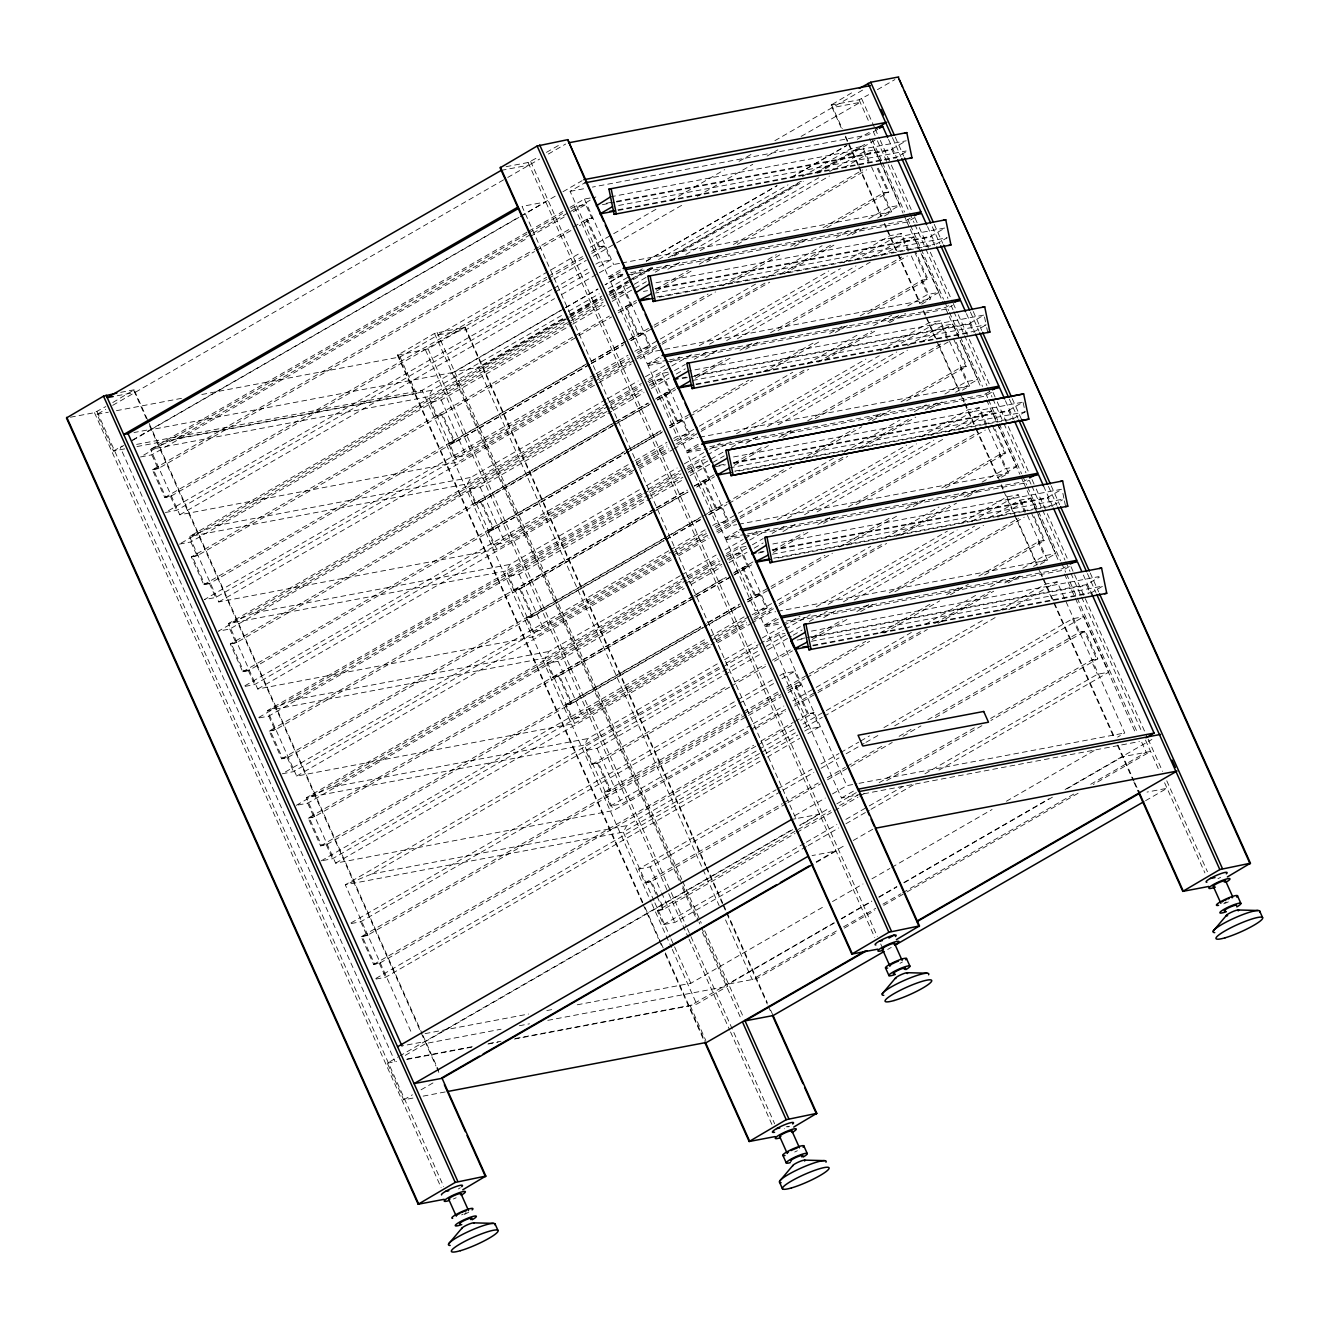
<?xml version="1.0" encoding="UTF-8"?>
<svg xmlns="http://www.w3.org/2000/svg" width="1329" height="1329" viewBox="0 0 1329 1329"><rect width="100%" height="100%" fill="white"/><g stroke="black" fill="none" stroke-linecap="round" stroke-linejoin="round"><path stroke-width="0.75" stroke-dasharray="5 3.75" d="M112.782 402.537L134.113 389.796L148.366 421.658M642.356 902.79L397.437 355.258L434.483 333.446L465.1 327.084L705.716 864.98M397.437 355.258L428.038 348.896L465.1 327.084M561.469 315.538L432.025 390.211L428.486 396.69L150.526 449.368L179.797 514.805L457.757 462.127L592.219 384.563M605.841 399.564L470.998 477.36L467.459 483.822L189.499 536.501L218.77 601.954L496.73 549.276L636.574 468.605M639.399 489.753L509.954 564.426L506.399 570.905L228.455 623.583L257.726 689.02L535.687 636.342L675.531 555.672M841.207 127.8L831.057 105.107L854.132 91.369M680.149 575.789L548.91 651.492L545.355 657.971L267.395 710.65L296.666 776.086L574.626 723.425L714.487 642.738M717.295 663.902L587.85 738.575L584.311 745.054L306.351 797.716L335.622 863.169L613.583 810.491L753.427 729.82M794.011 729.189L626.806 825.641L623.251 832.12L345.291 884.798L412.073 1034.095M70.454 417.223L94.475 412.671L105.805 406.574M506.083 166.69L528.111 162.52L537.68 157.437M546.418 152.386L560.406 144.329M124.743 448.87L113.463 451.013L97.067 414.349L105.755 409.349M112.683 405.345L505.95 178.485M507.744 177.455L539.657 159.048M548.329 154.048L565.672 144.03M113.463 451.013L122.152 446.012M132.551 439.999L518.775 217.208M520.569 216.178L556.054 195.712M562.998 191.708L582.085 180.694M123.747 445.514L120.308 447.491L394.896 1061.339M132.368 440.547L151.307 429.616L453.139 372.419L682.026 884.117M518.858 217.408L151.739 429.184L133.98 432.54M520.652 216.361L545.721 201.908L522.064 206.394L795.938 818.647L819.594 814.162L799.908 825.525M622.57 274.189L608.383 276.881L570.108 191.343L584.777 182.87M527.032 232.176L150.526 449.368L176.94 438.553L531.118 234.236M528.826 231.13L562.898 211.477M570.058 207.341L584.411 199.068L593.947 197.273M526.982 234.02L140.475 456.977L151.855 454.834L528.261 237.708M528.792 232.99L562.499 213.537M570.988 208.653L574.377 206.693L585.757 204.533L591.953 218.421L586.272 219.501L598.698 247.26L604.379 246.181L610.592 260.069L598.017 267.312M532.929 233.206L568.878 212.457M570.673 211.427L595.841 196.908M530.055 236.662L564.194 216.976M573.181 211.793L585.757 204.533M546.883 279.339L170.494 496.465L164.796 497.544L152.386 469.785L532.364 250.583M534.158 249.553L571.902 227.791M573.696 226.744L587.152 218.986L592.834 217.906L579.378 225.664M152.386 469.785L158.068 468.705L534.457 251.58M536.268 250.55L572.201 229.817M201.809 394.497L400.029 356.936L581.471 252.277M590.425 247.111L611.905 234.701M613.699 233.671L656.676 208.886M671.012 200.613L724.737 169.63M739.057 161.357L751.599 154.131M774.873 140.691L863.418 89.624M164.796 497.544L546.584 277.312M548.379 276.282L582.517 256.58M591.505 251.397L599.562 246.762L605.26 245.682L591.804 253.44M548.678 278.309L584.61 257.577M831.057 105.107L859.082 99.808L868.651 94.708M877.406 89.674L894.882 79.59M552.183 280.02L466.23 329.609L438.205 334.925M553.977 278.99L586.222 260.384M593.382 256.264L614.862 243.855M616.656 242.825L682.923 204.6M697.243 196.343L752.762 164.314M767.099 156.041L777.83 149.845M801.121 136.422L860.212 102.333L832.187 107.649M551.834 289.556L165.328 512.512L176.707 510.353L553.097 293.227M553.628 288.509L587.352 269.056M595.824 264.172L599.213 262.212L610.592 260.069M554.891 292.197L589.029 272.495M179.797 514.805L554.509 298.643M561.685 294.506L597.552 273.824M599.346 272.794L613.682 264.521L619.763 263.358M608.383 276.881L621.424 269.355M667.623 360.176L647.356 364.03L609.097 278.475L623.766 270.02M136.937 446.561L416.426 393.6L563.845 308.561M565.639 307.531L597.867 288.941M622.936 274.472L605.027 284.805L624.813 273.624M646.226 261.049L776.95 185.628M791.287 177.355L846.806 145.343M857.271 139.296L871.143 131.289M563.928 308.76L454.684 371.771L482.709 366.455L568.679 316.867M565.722 307.713L597.95 289.124M646.309 261.232L777.033 185.811M791.37 177.554L846.889 145.525M877.804 129.245L868.036 134.877L592.402 187.107M568.662 311.385L599.229 293.759M608.217 288.576L629.796 276.133M631.591 275.086L642.372 268.873M658.553 259.537L787.997 184.864M802.384 176.574L850.925 148.566L862.371 146.389L869.947 163.351M562.516 318.727L478.34 367.286L719.155 905.614M569.676 314.608L601.904 296.002M609.081 291.882L652.057 267.079M668.171 257.776L800.706 181.342M815.026 173.069L866.957 143.117M562.948 319.126L428.486 396.69L457.757 462.127M570.124 314.99L600.592 297.397M609.562 292.23L627.487 281.881M629.281 280.851L652.589 267.411M672.324 256.032L801.404 181.558M817.551 172.255L862.371 146.389M570.457 315.837L600.907 298.277M609.861 293.111L631.358 280.718M633.152 279.688L654.632 267.279M674.335 255.916L803.281 181.541M817.601 173.268L876.708 139.18L908.92 211.211M567.799 318.279L189.499 536.501L215.929 525.686L603.183 302.148M569.593 317.232L601.871 298.626M609.047 294.49L623.384 286.217L627.205 285.486M181.126 543.162L564.177 322.199M571.354 318.063L603.183 299.706M609.961 295.786L613.35 293.825L624.73 291.682L630.943 305.554L625.245 306.634L637.671 334.393L643.352 333.313L649.565 347.201L636.99 354.461M611.456 297.53L646.309 277.279M655.297 272.096L669.666 263.79M685.83 254.47L818.797 177.77M829.578 171.557L863.717 151.855L875.097 149.695L881.708 164.514M179.465 544.126L190.844 541.966L604.961 303.078M612.154 298.925L624.73 291.682M589.777 364.478L454.136 442.723L441.726 414.947L436.028 416.027L429.815 402.155L441.195 399.996L570.889 325.19M572.683 324.16L605.011 305.504M612.187 301.367L646.309 281.682M667.872 269.239L680.431 261.996M700.2 250.6L829.512 175.993M843.865 167.72L875.097 149.695M616.39 201.36L891.676 149.197L904.584 141.738M589.461 364.412L209.467 583.614L203.786 584.694L191.359 556.934L609.396 316.036M618.068 310.787L636.342 300.487M656.111 289.074L688.455 270.418M699.237 264.205L713.607 255.916M733.375 244.519L862.737 169.896M191.359 556.934L197.057 555.854L577.351 336.719M578.829 335.606L611.49 317.016M618.367 312.813L636.641 302.514M656.41 291.117L692.343 270.385M706.712 262.095L721.099 253.806M737.263 244.47L866.624 169.846M618.251 210.447L895.563 157.902L906.627 151.506M203.786 584.694L589.162 362.385M590.956 361.355L623.301 342.683M630.478 338.546L638.551 333.895L644.233 332.815L630.777 340.573M629.846 361.039L466.047 455.515L454.668 457.674L448.454 443.803L584.079 365.558M591.272 361.405L627.205 340.689M628.999 339.643L652.356 326.17M654.15 325.14L708.058 294.041M722.428 285.752L776.335 254.653M790.705 246.363L803.281 239.104M823.05 227.708L883.22 193.004L888.902 191.924L878.137 167.869M591.255 363.382L623.6 344.726M591.571 363.448L622.105 345.822M631.092 340.639L652.655 328.197M654.449 327.167L715.55 291.931M729.92 283.642L780.223 254.62M794.592 246.33L808.979 238.024M826.937 227.674L888.902 191.924M594.395 374.612L204.301 599.645L215.68 597.502L595.674 378.3M596.189 373.582L628.019 355.225M634.797 351.321L638.186 349.361L649.565 347.201M454.668 457.674L595.674 376.34M597.485 375.293L628.019 357.667M637.006 352.501L658.569 340.058M660.363 339.011L755.586 284.09M766.368 277.861L822.07 245.732M836.439 237.442L850.826 229.153M868.784 218.787L888.553 207.39L899.932 205.231L882.539 166.358M597.469 377.253L629.813 358.597M637.023 356.886L660.38 343.414M662.174 342.384L766.335 282.296M780.704 274.007L832.785 243.955M847.154 235.665L861.524 227.392M877.688 218.056L899.932 205.231M599.396 380.426L635.245 359.744M637.04 358.714L660.347 345.258M662.141 344.228L769.724 282.18M784.06 273.89L836.057 243.905M852.205 234.602L864.747 227.359M884.466 215.979L891.643 211.843L870.794 165.245M218.77 601.954L597.086 383.716M598.881 382.686L631.142 364.063M640.113 358.896L652.655 351.653L662.806 349.726M647.356 364.03L660.397 356.504M700.499 448.405L686.312 451.096L648.037 365.541L661.078 358.033M630.677 272.661L906.295 220.431L911.196 217.607M627.338 275.02L907.009 222.026L915.166 217.325M607.635 398.534L638.202 380.908M645.396 376.755L668.769 363.266M670.564 362.236L679.551 357.052M699.336 345.64L828.781 270.966M843.167 262.677L889.915 235.698L901.344 233.539L908.936 250.5M607.303 403.152L467.459 483.822L496.73 549.276M609.097 402.122L641.375 383.5M648.535 379.363L670.065 366.954M671.859 365.924L693.373 353.514M709.503 344.211L840.393 268.707M854.73 260.434L901.344 233.539M603.167 407.422L228.455 623.583L254.869 612.769L605.459 410.528M610.343 403.285L640.827 385.692M647.987 381.556L662.34 373.283L668.055 372.203M608.516 406.159L218.405 631.192L229.784 629.032L609.778 409.847M610.31 405.129L640.428 387.752M648.917 382.852L652.306 380.908L663.686 378.748L669.882 392.636L664.201 393.7L676.627 421.476L682.309 420.396L688.522 434.267L675.946 441.527M607.253 409.482L643.219 388.749M649.349 385.144L672.707 371.671M674.501 370.625L685.282 364.412M694.27 359.229L708.639 350.939M726.614 340.573L855.976 265.95M870.345 257.66L902.69 239.004L914.07 236.844L919.037 247.942M611.573 408.8L642.123 391.191M651.11 386.008L663.686 378.748M612.735 425.928L480.699 502.096L475.018 503.176L468.805 489.288L480.184 487.128L611.656 411.292M613.45 410.262L643.984 392.636M651.177 388.5L669.135 378.134M676.311 373.997L685.299 368.814M705.051 357.418L719.421 349.128M737.379 338.762L870.279 262.112M881.061 255.882L914.07 236.844M655.363 288.493L930.649 236.329L945.168 227.94L653.586 283.21M628.401 451.495L248.423 670.68L242.725 671.76L230.316 644L648.037 403.036M657.008 397.853L665.081 393.201L670.763 392.121L657.307 399.879M475.018 503.176L614.231 422.855M616.025 421.825L648.369 403.169M655.562 399.016L675.331 387.619M695.084 376.223L725.634 358.597M740.004 350.308L754.374 342.018M770.554 332.682L901.71 257.029M230.316 644L235.997 642.92L615.991 423.718M617.786 422.688L650.13 404.033M614.53 424.898L648.668 405.195M657.656 400.012L675.63 389.646M695.383 378.25L731.315 357.518M745.702 349.228L758.278 341.968M778.03 330.572L907.408 255.949M936.131 244.121L947.195 237.741L655.596 292.995M242.725 671.76L624.514 451.528M626.308 450.498L660.447 430.795M669.434 425.612L677.491 420.961L683.189 419.881L669.733 427.656M631.109 469.934L505.02 542.664L493.64 544.824L487.427 530.936L628.451 449.584M630.245 448.554L660.795 430.928M669.783 425.745L691.329 413.319M693.14 412.272L748.825 380.144M763.211 371.854L815.308 341.802M829.678 333.513L844.065 325.206M860.228 315.887L922.193 280.137L927.891 279.057L915.465 251.297M630.212 450.448L662.54 431.792M487.427 530.936L493.125 529.856L625.162 453.687M626.956 452.657L662.889 431.925M670.082 427.788L688.04 417.422M689.834 416.376L752.729 380.111M768.893 370.774L821.006 340.722M835.376 332.433L847.952 325.173M867.721 313.777L927.891 279.057M244.918 685.764L633.352 461.695M635.146 460.665L666.975 442.291M673.753 438.387L677.142 436.427L688.522 434.267M493.64 544.824L629.265 466.579M636.458 462.442L667.008 444.816M674.185 440.663L697.542 427.19M699.336 426.16L792.782 372.27M807.152 363.963L859.248 333.911M873.635 325.622L891.593 315.255M907.757 305.936L927.526 294.523L938.905 292.363L919.867 249.802M245.151 686.362L254.636 684.568L634.614 465.366M636.408 464.336L666.959 446.71M638.285 465.781L668.819 448.172M676.012 444.036L693.971 433.669M701.147 429.516L807.118 368.399M817.9 362.186L871.774 331.104M887.938 321.784L898.72 315.554M938.905 292.363L920.266 303.128L887.107 229.003M638.369 467.559L668.852 449.983M677.823 444.816L699.336 432.407M701.131 431.36L808.697 369.312M824.844 360.009L875.047 331.037M889.383 322.764L905.514 313.461M921.661 304.158L930.616 298.975L909.767 252.377M257.726 689.02L632.438 472.858M639.614 468.722L671.893 450.099M673.687 449.069L691.612 438.736L697.692 437.573M686.312 451.096L700.981 442.623M745.519 534.324L725.252 538.162L686.993 452.624L701.662 444.152M948.541 305.687L945.284 307.564L669.65 359.794M666.278 362.086L945.966 309.092L952.478 305.338M646.592 485.6L677.159 467.974M684.352 463.821L707.726 450.348M709.52 449.302L720.301 443.089M736.482 433.752L865.927 359.079M880.313 350.773L928.855 322.781L940.301 320.605L947.876 337.566M640.877 493.325L506.399 570.905L535.687 636.342M648.054 489.188L680.315 470.582M687.492 466.446L705.417 456.096M707.211 455.066L730.518 441.627M746.665 432.307L879.333 355.773M893.686 347.5L940.301 320.605M642.123 494.488L267.395 710.65L293.825 699.835L681.112 476.363M643.917 493.458L679.767 472.775M686.943 468.639L701.28 460.349L705.101 459.635M642.073 496.348L257.361 718.275L268.74 716.115L648.735 496.913M649.25 492.195L681.079 473.838M687.857 469.934L691.246 467.974L702.626 465.814L708.839 479.703L703.157 480.782L715.567 508.542L721.265 507.462L727.461 521.35L714.886 528.61M688.306 472.21L724.239 451.478M731.415 447.341L745.802 439.052M767.348 426.609L896.726 351.986M907.508 345.773L941.646 326.07L953.026 323.911L959.638 338.729M650.529 495.883L682.873 477.227M690.05 473.074L702.626 465.814M651.692 512.994L519.656 589.162L513.958 590.242L507.744 576.371L519.124 574.211L682.94 479.719M690.116 475.566L724.239 455.88M745.802 443.454L760.155 435.164M778.129 424.815L907.441 350.208M921.794 341.918L953.026 323.911M694.319 375.575L969.605 323.396L984.124 315.023L688.455 371.057M663.769 540.637L287.363 757.763L281.682 758.842L269.255 731.066L654.632 508.758M656.426 507.728L686.977 490.102M694.17 485.965L704.021 480.267L709.719 479.204L696.263 486.962M513.958 590.242L654.981 508.891M656.775 507.861L687.326 490.235M694.502 486.098L714.271 474.702M734.04 463.289L762.78 446.71M778.96 437.374L791.536 430.131M807.7 420.795L940.666 344.095M269.255 731.066L274.953 729.986L654.931 510.801M656.742 509.755L687.276 492.145M653.486 511.964L689.419 491.232M696.612 487.095L714.57 476.729M734.339 465.316L768.478 445.63M782.847 437.341L797.217 429.051M815.192 418.685L948.142 341.985M987.729 332.532L986.135 324.808L973.492 332.117L969.605 323.396M281.682 758.842L701.197 516.831M708.374 512.695L716.447 508.043L722.129 506.964L708.689 514.722M707.776 535.238L543.976 629.73L532.597 631.89L526.384 618.018L662.008 539.773M663.802 538.727L701.546 516.964M703.34 515.934L785.987 468.257M800.357 459.967L854.265 428.868M868.634 420.579L881.21 413.319M900.979 401.923L961.149 367.219L966.831 366.139L956.066 342.068M665.563 539.591L701.496 518.858M526.384 618.018L532.065 616.938L664.101 540.77M665.895 539.724L701.845 519.008M709.021 514.855L726.996 504.488M728.79 503.458L791.669 467.177M806.055 458.887L861.74 426.759M872.522 420.529L890.496 410.179M906.66 400.843L966.831 366.139M668.703 550.837L282.197 773.794L293.576 771.634L669.966 554.509M670.497 549.807L705.915 529.374M712.693 525.453L716.082 523.51L727.461 521.35M532.597 631.89L673.604 550.538M675.414 549.508L705.948 531.882M714.936 526.699L736.499 514.273M738.293 513.227L833.516 458.306M844.297 452.076L899.999 419.947M914.369 411.658L928.755 403.368M944.919 394.032L966.482 381.606L977.862 379.446L960.468 340.573M671.776 553.479L707.709 532.746M716.746 530.072L738.309 517.629M740.103 516.599L844.264 456.512M858.634 448.222L910.714 418.17M925.084 409.88L939.453 401.591M955.617 392.271L977.862 379.446M677.325 554.642L707.809 537.049M716.763 531.882L738.276 519.473M740.07 518.443L847.653 456.379M861.989 448.106L915.781 417.09M930.134 408.8L944.47 400.527M962.395 390.194L969.572 386.058L949.554 341.304M296.666 776.086L671.394 559.924M678.571 555.788L709.038 538.212M718.009 533.045L730.568 525.802L736.648 524.656M725.252 538.162L739.921 529.706M778.395 622.553L764.208 625.245L725.933 539.69L738.974 532.165M989.125 391.822L984.224 394.63L708.606 446.876M991.434 392.404L984.905 396.158L709.287 448.405M681.943 574.743L716.098 555.04M725.086 549.857L743.077 539.491M744.871 538.444L759.258 530.155M777.232 519.789L906.677 445.115M921.063 436.809L967.811 409.847L979.24 407.687L986.832 424.632M685.199 577.301L545.355 657.971L574.626 723.425M686.993 576.271L717.477 558.678M726.448 553.512L747.961 541.102M749.755 540.072L769.474 528.693M787.399 518.343L916.495 443.886M930.832 435.613L979.24 407.687M681.063 581.554L306.351 797.716L332.765 786.901L683.355 584.677M688.239 577.417L718.723 559.841M725.9 555.705L740.236 547.432L745.951 546.352M296.317 805.341L686.412 580.308M688.206 579.278L720.036 560.921M726.813 557.001L730.202 555.04L741.582 552.897L747.795 566.769L742.097 567.848L754.523 595.608L760.205 594.545L766.418 608.416L753.842 615.676M685.149 583.63L721.115 562.898M727.245 559.293L750.603 545.804M752.397 544.774L763.178 538.561M772.166 533.378L786.535 525.088M804.51 514.722L933.872 440.098M948.241 431.809L980.586 413.153L991.966 410.993L996.933 422.09M298.211 804.975L307.697 803.181L687.674 583.979M689.469 582.949L721.813 564.293M729.006 560.14L741.582 552.897M694.236 598L558.595 676.245L552.914 677.325L546.701 663.437L558.08 661.277L684.169 588.548M691.346 584.395L721.88 566.785M729.073 562.649L747.031 552.283M754.207 548.146L763.195 542.963M782.947 531.567L797.317 523.277M817.069 511.881L944.587 438.321M958.957 430.031L991.966 410.993M733.276 462.642L1008.545 410.478L1023.081 402.089L1025.091 411.89L1012.449 419.183L735.12 471.729M702.709 627.703L326.319 844.829L320.621 845.908L308.212 818.149L725.933 577.185M734.904 572.002L742.977 567.35L748.659 566.27L733.409 575.058M552.914 677.325L692.127 597.003M693.937 595.973L726.265 577.318M733.458 573.164L753.227 561.768M772.98 550.372L803.53 532.746M817.9 524.457L832.286 516.167M848.45 506.831L977.812 432.207M308.212 818.149L313.893 817.069L693.888 597.867M695.682 596.837L731.614 576.105M696.031 596.97L731.963 576.238M733.758 575.191L751.732 564.842M773.279 552.399L809.228 531.666M823.598 523.377L834.379 517.164M855.942 504.721L985.304 430.098M320.621 845.908L700.616 626.707M707.809 622.57L740.137 603.914M747.33 599.761L755.387 595.11L761.085 594.03L747.629 601.788M709.005 644.067L582.916 716.813L571.536 718.972L565.323 705.084L706.347 623.733M708.141 622.703L738.691 605.077M747.679 599.894L769.242 587.451M771.036 586.421L824.927 555.323M839.313 547.033L891.41 516.981M905.78 508.691L920.166 500.402M941.729 487.959L1000.089 454.285L1005.787 453.206L995.022 429.151M704.503 626.673L740.452 605.941M565.323 705.084L571.021 704.005L706.646 625.76M708.44 624.73L740.785 606.074M747.978 601.921L769.541 589.495M771.335 588.448L832.419 553.213M846.789 544.923L898.902 514.871M913.272 506.565L927.642 498.275M945.617 487.909L1005.787 453.206M321.153 860.86L707.659 637.903M709.453 636.873L744.871 616.44M571.536 718.972L707.161 640.728M714.354 636.574L750.287 615.859M752.081 614.812L775.438 601.339M777.249 600.309L870.678 546.402M885.048 538.112L938.955 507.03M953.325 498.724L965.901 491.481M982.065 482.145L1005.422 468.672L1016.801 466.512L997.763 423.951M323.047 860.511L332.532 858.717L708.922 641.591M710.716 640.545L746.649 619.829M716.198 639.93L746.715 622.321M753.908 618.168L771.867 607.818M779.043 603.665L881.426 544.608M895.796 536.318L949.67 505.253M964.04 496.963L978.41 488.673M998.162 477.277L1016.801 466.512M716.265 641.708L746.748 624.132M753.925 619.995L777.232 606.539M779.027 605.509L886.593 543.461M900.946 535.188L956.531 503.126M967.279 496.913L981.633 488.64M1001.352 477.261L1008.512 473.124L987.68 426.526M335.622 863.169L710.351 647.007M717.51 642.871L749.789 624.248M751.583 623.218L769.508 612.868L775.604 611.722M764.208 625.245L777.249 617.719M861.757 794.177L841.49 798.015L764.889 626.773L779.558 618.301M747.546 533.942L1023.18 481.713L1026.437 479.835M744.174 536.235L1023.862 483.241L1028.746 480.417M724.488 659.749L755.055 642.123M762.248 637.97L782.017 626.557M783.828 625.527L800.008 616.191M816.189 606.855L947.427 531.151M961.814 522.845L1006.751 496.93L1018.197 494.753L1025.772 511.715M718.773 667.474L584.311 745.054L613.583 810.491M725.95 663.337L758.228 644.715M760.005 643.685L783.313 630.245M785.107 629.215L810.208 614.729M828.15 604.379L957.229 529.922M971.582 521.649L1018.197 494.753M757.663 646.907L345.291 884.798L371.721 873.984L760.055 649.964M766.634 641.741L779.193 634.498L784.907 633.418M766.202 646.359L800.34 626.673M809.311 621.49L827.286 611.124M843.45 601.788L974.622 526.134M988.992 517.845L1019.542 500.219L1030.922 498.059L1035.889 509.173M729.588 687.143L597.552 763.311L591.854 764.391L585.657 750.503L597.037 748.36L760.836 653.868M768.012 649.715L791.37 636.242M793.164 635.212L802.135 630.029M823.698 617.603L838.067 609.313M854.231 599.994L983.543 525.387M997.896 517.097L1030.922 498.059M772.215 549.708L1047.501 497.544L1062.021 489.172L770.438 544.425M591.854 764.391L727.495 686.146M734.671 682.01L765.222 664.384M772.415 660.247L790.373 649.881M811.936 637.438L842.486 619.812M856.856 611.523L869.432 604.263M889.201 592.867L1018.562 518.244M731.382 686.113L765.521 666.41M774.508 661.227L792.466 650.878M812.235 639.465L849.962 617.703M860.743 611.49L875.13 603.2M894.882 591.787L1024.244 517.164M778.146 558.03L1051.389 506.249L1062.452 499.87M351.006 922.941L735.851 700.931M737.645 699.901L773.063 679.468M779.841 675.564L783.23 673.604L794.609 671.444L800.822 685.332L795.124 686.412L807.55 714.171L813.248 713.092L819.445 726.98L806.869 734.223M351.238 923.539L360.724 921.745L737.113 704.619M738.907 703.573L774.84 682.84M782.033 678.704L794.609 671.444M785.672 709.387L621.872 803.879L610.493 806.038L604.28 792.15L779.442 691.113M786.618 686.96L865.677 641.359M880.047 633.069L932.161 603.017M946.53 594.727L960.9 586.438M978.875 576.072L1039.045 541.352L1044.727 540.288L1033.148 514.373M604.28 792.15L609.961 791.071L741.997 714.902M743.808 713.872L779.741 693.14M786.918 689.003L804.892 678.637M806.686 677.591L869.581 641.326M883.951 633.036L939.653 600.907M950.434 594.678L968.392 584.311M984.573 574.992L1044.727 540.288M755.752 746.25L379.346 963.375L373.665 964.455L361.239 936.696L746.616 714.387M748.41 713.357L780.754 694.702M787.947 690.548L796.005 685.897L801.703 684.817L788.247 692.575M361.239 936.696L366.937 935.616L746.915 716.414M748.709 715.384L781.053 696.728M610.493 806.038L751.516 724.687M753.31 723.657L783.844 706.031M792.832 700.848L814.395 688.405M816.189 687.375L911.412 632.438M925.798 624.148L976.101 595.126M990.47 586.837L1004.857 578.547M1022.815 568.181L1044.378 555.738L1055.758 553.595L1036.72 511.017M794.659 704.204L816.205 691.778M817.999 690.748L920.366 631.69M934.736 623.401L990.421 591.289M1004.79 582.999L1015.555 576.769M1033.513 566.42L1055.758 553.595M755.221 728.79L785.705 711.198M794.659 706.031L816.189 693.622M817.966 692.592L927.343 629.497M938.108 623.284L993.677 591.222M1008.03 582.949L1022.366 574.676M1040.291 564.343L1047.468 560.207L1026.619 513.592M373.665 964.455L753.643 745.27M760.836 741.117L793.18 722.461M794.975 721.431L808.431 713.673L814.112 712.593L800.656 720.351M1065.393 566.902L1062.12 568.779L786.502 621.008M757.547 745.22L791.685 725.534M1069.33 566.553L1062.801 570.307L783.13 623.318M802.998 724.006L824.561 711.563M826.372 710.517L984.573 619.264M998.959 610.958L1045.707 583.996L1057.136 581.82L1124.749 732.977L1117.589 737.113M759.523 753.51L623.251 832.12L654.051 900.946M761.318 752.48L795.373 732.827M804.344 727.661L822.269 717.311M824.063 716.281L997.979 615.958M1008.728 609.745L1057.136 581.82M375.841 978.46L764.275 754.39M766.069 753.36L797.898 735.003M804.676 731.083L808.065 729.123L819.445 726.98M376.074 979.058L385.56 977.264L760.155 761.185M767.348 757.032L799.693 738.376M807.085 637.555L1086.441 584.627L1099.365 577.168M786.203 803.63L650.579 881.858L644.897 882.938L638.684 869.066L776.103 789.791M777.897 788.745L812.036 769.059M821.023 763.876L838.998 753.51M840.792 752.48L858.75 742.114M860.561 741.067L869.531 735.884M883.918 727.594L1072.569 618.766L1083.949 616.606L1108.785 672.142L937.477 770.97M638.684 869.066L650.064 866.907L781.535 791.071M783.329 790.024L813.863 772.415M821.056 768.278L839.014 757.912M846.191 753.759L864.149 743.409M865.943 742.363L880.313 734.09M894.683 725.8L1083.949 616.606M644.897 882.938L782.316 803.663M784.11 802.633L818.249 782.947M827.236 777.764L845.211 767.398M847.005 766.351L884.732 744.589M899.102 736.299L913.472 728.01M927.858 719.72L1079.646 632.155L1085.344 631.076L1097.771 658.835L990.886 720.484M788.014 802.583L820.342 783.927M827.535 779.791L849.098 767.348M850.892 766.318L892.224 742.479M903.006 736.249L920.964 725.9M935.334 717.594L1085.344 631.076M794.808 815.641L825.276 798.064M832.452 793.928L846.789 785.655L856.939 783.728M841.49 798.015L856.158 789.542M412.937 1098.07L403.7 1099.814L387.304 1063.15L397.703 1057.153M399.448 1056.156L792.599 829.346M799.759 825.226L829.877 807.849M836.821 803.846L857.637 791.835M792.732 829.661L425.612 1041.438L401.956 1045.923M405.229 1055.376L425.878 1043.464L501.066 1029.211M806.371 846.59L674.899 922.426L663.52 924.585L657.307 910.714L830.675 810.707M839.662 805.524L857.62 795.157M879.183 782.715L974.406 727.794M990.587 718.457L1092.073 659.915L1097.771 658.835M657.307 910.714L663.005 909.634L795.041 833.466M796.835 832.436L832.768 811.703M834.562 810.657L857.919 797.184M859.713 796.154L866.907 792.001M886.676 780.605L981.898 725.667M663.52 924.585L804.543 843.25M806.338 842.204L836.888 824.578M845.859 819.412L867.422 806.969M869.216 805.922L903.355 786.236M924.918 773.794L1097.405 674.301L1108.785 672.142M808.165 845.56L838.699 827.95M845.892 823.797L869.232 810.325M871.027 809.295L914.136 784.426M403.7 1099.814L412.372 1094.814M421.044 1089.813L433.188 1082.803M816.156 861.89L846.274 844.513M853.218 840.509L874.033 828.499M816.388 862.388L836.091 851.025L812.069 855.577M577.251 1004.79L690.864 983.261L825.342 905.697M832.502 901.56L862.986 883.968M871.957 878.801L889.882 868.468M891.676 867.422L992.082 809.511M1006.418 801.237L1096.06 749.523M514.389 1039.079L690.249 1005.737L834.08 922.775M841.24 918.638L871.691 901.079M878.851 896.942L896.759 886.609M903.919 882.489L1048.996 798.795M1065.11 789.509L1151.911 739.422M834.213 923.074L728.558 984.025L756.583 978.725L837.17 932.227M841.39 918.954L871.824 901.378M878.984 897.258L896.909 886.925M904.069 882.788L1052.701 797.035M1067.037 788.778L1122.556 756.749L1150.582 751.433L1093.269 784.492M515.22 1038.53L696.728 1004.126L727.711 986.251L698.988 922.027M836.39 930.998L752.214 979.539L725.086 918.887M843.55 926.861L875.794 908.272M882.954 904.135L900.863 893.802M902.657 892.772L1076.374 792.566M1090.694 784.293L1146.213 752.264L1141.129 740.901M844.347 928.091L874.781 910.531M883.735 905.365L905.232 892.972M907.026 891.942L1078.949 792.765M887.689 949.454L891.277 947.394M1145.581 800.689L1167.061 788.296L1147.043 792.084M501.216 170.361L529.241 165.045M570.108 191.343L584.295 188.652M610.526 196.842L906.195 140.808M606.19 203.287L614.347 201.742M602.402 204.683L614.629 202.373M616.673 201.991L891.942 149.812M618.666 205.463L906.162 150.991M617.968 209.816L895.281 157.271M621.806 262.976L891.643 211.843M609.097 278.475L625.311 275.402M643.419 291.45L647.489 290.669M655.646 289.124L930.931 236.961M120.673 392.354L134.113 389.796M117.234 395.743L135.242 392.321M656.941 296.965L934.254 244.403M659.267 297.198L934.536 245.034L930.649 236.329M631.823 305.055L626.125 306.135L638.551 333.895M97.067 414.349L108.347 412.206M116.47 410.678L181.492 398.351M136.621 444.401L422.14 390.294L651.044 901.992M176.94 438.553L432.025 390.211M664.832 349.344L930.616 298.975M648.037 365.541L664.251 362.485M158.948 468.207L153.25 469.287L165.676 497.046L171.358 495.966M436.909 415.528L442.59 414.449L455.016 442.208L449.318 443.288M682.093 377.885L686.163 377.12M682.375 378.516L688.488 377.353M690.515 376.971L969.871 324.027M692.509 380.459L986.135 324.808M695.898 384.031L973.21 331.486M696.18 384.662L969.406 332.881M448.454 443.803L454.136 442.723M215.929 525.686L470.998 477.36M699.735 437.191L969.572 386.058M686.993 452.624L707.261 448.787M197.921 555.339L192.24 556.419L204.649 584.179L210.347 583.115M475.882 502.661L481.58 501.598L493.989 529.357L488.308 530.437M733.525 456.96L1023.081 402.089M718.989 465.349L725.119 464.186M715.201 466.745L725.401 464.818M733.558 463.273L1008.827 411.11M729.422 467.908L1025.091 411.89M734.837 471.097L1012.166 418.552M254.869 612.769L509.954 564.426M738.675 524.257L1008.512 473.124M725.933 539.69L742.147 536.617M236.878 642.422L231.18 643.502L243.606 671.261L249.287 670.181M514.838 589.744L520.519 588.664L532.946 616.423L527.248 617.503M759.989 552.033L764.059 551.253M758.228 553.047L764.341 551.884M772.498 550.339L1047.784 498.176M772.448 554.21L1064.031 498.956L1062.835 493.076M773.794 558.18L1051.106 505.618M766.418 608.416L755.038 610.576L730.202 555.04M293.825 699.835L548.91 651.492M777.631 611.34L1047.468 560.207M764.889 626.773L781.103 623.7M275.817 729.488L270.136 730.568L282.562 758.327L288.243 757.248M553.778 676.81L559.476 675.73L571.902 703.506L566.204 704.586M811.421 631.109L1098.933 576.62M800.972 638.717L805.058 637.953M797.184 640.113L803.297 638.967M811.454 637.422L1086.723 585.242M811.404 641.292L1102.987 586.023L1090.345 593.332L1086.441 584.627M812.75 645.246L1090.062 592.701M813.032 645.877L1088.301 593.714M332.765 786.901L587.85 738.575M314.774 816.554L309.076 817.634L321.502 845.41L327.2 844.33M592.734 763.893L598.415 762.813L610.842 790.572L605.16 791.652M371.721 873.984L626.806 825.641M858.966 783.346L1124.749 732.977M863.784 793.795L1139.418 741.549M791.569 819.478L795.938 818.647M367.801 935.118L362.119 936.197L374.529 963.957L380.227 962.877M645.761 882.439L651.459 881.36L658.902 898.022M658.187 910.199L663.869 909.119L659.732 899.866M425.081 1033.63L528.56 1014.027M546.817 1010.555L554.924 1009.027M519.357 1025.739L529.507 1023.812M547.797 1020.356L727.711 986.251M407.123 1059.014L474.436 1046.255M488.707 1043.547L500.95 1041.238M387.304 1063.15L396.54 1061.406M406.691 1059.479L471.712 1047.152M487.976 1044.079L498.126 1042.152M423.104 1096.143L445.448 1091.906M786.17 1126.826L789.36 1126.211A11.512 1.794 -24.1 0 1 784.326 1128.786M895.264 137.186L903.753 156.141M934.254 224.352L942.726 243.29M973.243 311.501L981.716 330.439M1012.233 398.65L1021.552 419.482M1051.206 485.799L1059.678 504.738M1090.195 572.949L1098.668 591.903M892.423 137.651L900.912 156.606M932.277 226.727L939.902 243.788M970.419 312.016L978.908 330.971M1009.425 399.182L1017.898 418.137M1048.415 486.364L1056.887 505.319M1087.421 573.547L1095.893 592.501M888.52 139.429L896.842 158.035M927.509 226.578L934.985 243.307M966.449 313.644L974.772 332.25M1005.405 400.727L1013.728 419.316M1043.514 485.932L1052.668 506.382M1083.368 575.025L1091.79 593.83M891.676 149.197L895.563 157.902M1008.545 410.478L1012.449 419.183M1047.501 497.544L1051.389 506.249M861.657 98.745L874.382 127.169M875.23 129.063L879.466 138.532M880.313 140.425L890.48 163.168M891.327 165.062L911.661 210.53M915.05 218.106L918.439 225.681M919.303 227.575L929.469 250.317M930.317 252.211L952.345 301.467M953.192 303.361L957.428 312.83M958.275 314.724L968.442 337.466M969.29 339.36L989.64 384.829M993.029 392.404L996.418 399.996M997.265 401.89L1007.432 424.615M1008.279 426.509L1028.629 471.978M1032.018 479.57L1035.407 487.145M1036.255 489.039L1046.421 511.765M1047.269 513.659L1067.602 559.144M1070.991 566.719L1147.276 737.23M1148.123 739.123L1162.526 771.335M1166.762 780.804L1207.446 871.741M859.082 99.808L869.282 122.6M873.402 131.82L875.063 135.492M909.767 213.105L914.02 222.591M914.867 224.485L925.034 247.227M925.881 249.121L947.926 298.41M951.315 305.986L953.009 309.773M953.857 311.684L986.932 385.609M987.779 387.503L992.015 396.972M992.863 398.866L1003.046 421.625M1003.893 423.519L1025.938 472.792M1029.327 480.384L1031.022 484.171M1031.869 486.065L1064.944 559.991M1065.792 561.885L1070.028 571.37M1070.875 573.264L1142.109 732.478M1145.498 740.07L1159.652 771.717M1164.586 782.764L1204.905 872.904M872.339 140.01L881.659 160.859M882.506 162.753L904.551 212.042M907.94 219.617L909.634 223.422M910.498 225.315L943.557 299.241M944.404 301.135L948.64 310.604M949.487 312.498L959.671 335.257M960.518 337.151L982.563 386.423M985.952 394.015L987.646 397.803M988.494 399.697L1021.569 473.622M1022.416 475.516L1026.652 485.002M1027.5 486.896L1037.683 509.638M1038.53 511.532L1060.575 560.821M1061.422 562.715L1065.659 572.201M1066.506 574.095L1137.724 733.309M869.698 138.598L879.682 160.909M880.512 162.769L902.972 212.989M903.803 214.849L906.295 220.431M907.009 222.026L909.501 227.591M910.332 229.452L920.316 251.779M921.147 253.64L943.607 303.843M945.966 309.092L948.457 314.674M949.288 316.535L959.272 338.845M960.103 340.706L980.902 387.204M986.567 399.879L996.551 422.207M997.381 424.067L1019.841 474.27M1020.689 476.131L1023.18 481.713M1023.862 483.241L1026.353 488.823M1027.184 490.683L1037.168 512.994M1037.999 514.855L1058.798 561.336M1064.496 574.078L1074.596 596.655M1075.443 598.532L1136.046 734.023M877.273 168.368L888.038 192.423L882.34 193.502L888.553 207.39M914.585 251.796L927.011 279.572L921.313 280.652L927.526 294.523M953.541 338.878L965.967 366.638L960.269 367.718L966.482 381.606M992.497 425.944L1004.907 453.721L999.225 454.784L1005.422 468.672M1031.437 513.027L1043.863 540.787L1038.165 541.867L1044.378 555.738M863.717 151.855L868.369 162.271M902.69 239.004L908.122 251.148M941.646 326.07L947.843 339.958M980.586 413.153L986.018 425.297M1019.542 500.219L1024.975 512.363M1072.569 618.766L1078.783 632.654L1084.464 631.574L1096.89 659.334L1091.192 660.413L1097.405 674.301M831.406 104.476L842.254 128.747M845.593 136.206L858.102 164.165M858.933 166.009L881.277 215.996M884.616 223.422L886.277 227.143M923.589 310.554L937.693 342.068M938.507 343.929L959.206 390.194M962.528 397.62L964.189 401.341M965.02 403.185L975.802 427.29M976.632 429.151L1000.654 482.842M1001.485 484.703L1003.146 488.407M1006.468 495.833L1015.589 516.217M1016.419 518.077L1037.118 564.343M1040.424 571.752L1053.698 601.422M1054.528 603.266L1114.649 737.695M1118.038 745.253L1134.086 781.153M1134.933 783.047L1137.474 788.712M845.31 136.97L858.002 165.328M858.85 167.238L880.878 216.494M884.267 224.069L885.961 227.857M886.808 229.751L896.975 252.493M897.823 254.387L919.867 303.643M923.256 311.219L924.951 315.006M925.798 316.9L935.965 339.643M936.812 341.536L958.857 390.792M959.704 392.686L963.94 402.155M964.788 404.049L974.954 426.792M975.802 428.686L997.83 477.942M1001.219 485.517L1002.913 489.305M1003.76 491.198L1036.819 565.091M1037.667 566.985L1041.903 576.454M1042.75 578.348L1052.917 601.09M1053.764 602.984L1113.935 737.495M1117.324 745.087L1133.122 780.389M1133.936 782.2L1138.82 793.114M584.411 199.068L613.682 264.521M623.384 286.217L652.655 351.653M662.34 373.283L691.612 438.736M701.28 460.349L730.568 525.802M740.236 547.432L769.508 612.868M779.193 634.498L846.789 785.655M587.152 218.986L599.562 246.762M665.081 393.201L677.491 420.961M704.021 480.267L716.447 508.043M742.977 567.35L755.387 595.11M796.005 685.897L808.431 713.673M574.377 206.693L599.213 262.212M613.35 293.825L638.186 349.361M652.306 380.908L677.142 436.427M691.246 467.974L716.082 523.51M783.23 673.604L808.065 729.123M530.686 161.474L877.323 936.397M880.712 943.955L882.39 947.727M528.111 162.52L874.764 937.51M706.563 866.873L722.677 902.889M723.524 904.8L726.066 910.481M726.913 912.375L767.298 1002.681M770.604 1010.04L773.079 1015.572M464.751 327.715L705.433 865.777M706.28 867.671L722.395 903.67M723.242 905.564L767.298 1004.076M768.145 1005.97L771.551 1013.562M437.058 332.383L681.81 879.516M682.657 881.409L701.297 923.09M704.686 930.682L743.193 1016.751M682.873 886.011L698.14 920.133M434.483 333.446L679.152 880.396M682.458 887.805L697.393 921.18M702.41 932.377L740.868 1018.363M428.038 348.896L670.414 890.746M671.261 892.639L686.528 926.745M687.375 928.639L774.657 1123.786M425.463 349.942L667.839 891.792M668.686 893.686L688.189 937.261M689.037 939.171L729.704 1030.108M730.551 1032.002L772.083 1124.832M441.195 399.996L466.047 455.515M480.184 487.128L505.02 542.664M519.124 574.211L543.976 629.73M558.08 661.277L582.916 716.813M597.037 748.36L621.872 803.879M650.064 866.907L660.829 890.962M661.659 892.822L674.899 922.426M480.699 502.096L493.125 529.856M519.656 589.162L532.065 616.938M558.595 676.245L571.021 704.005M597.552 763.311L609.961 791.071M650.579 881.858L656.376 894.816M657.207 896.676L663.005 909.634M654.865 902.806L670.181 937.028M671.012 938.889L690.864 983.261M651.891 903.886L671.394 947.477M672.241 949.371L696.728 1004.126M400.029 356.936L416.426 393.6M690.249 1005.737L705.832 1040.574M397.77 354.627L644.2 905.514M645.047 907.408L660.314 941.513M661.161 943.407L664.55 950.999M665.397 952.893L705.533 1042.617M643.203 904.684L658.453 938.789M659.3 940.683L661.842 946.364M665.231 953.956L703.373 1039.212M149.18 423.486L422.074 1033.563M422.921 1035.457L438.62 1070.526M133.764 390.427L146.29 418.419M149.629 425.895L435.962 1065.974M436.792 1067.851L440.148 1075.36M151.855 454.834L158.068 468.705M170.494 496.465L176.707 510.353M190.844 541.966L197.057 555.854M209.467 583.614L215.68 597.502M229.784 629.032L235.997 642.92M248.423 670.68L254.636 684.568M268.74 716.115L274.953 729.986M287.363 757.763L293.576 771.634M307.697 803.181L313.893 817.069M326.319 844.829L332.532 858.717M360.724 921.745L366.937 935.616M379.346 963.375L385.56 977.264M97.05 411.608L443.687 1186.531M94.475 412.671L441.112 1187.561M1064.429 500.883L1065.625 506.665M984.523 316.983L985.736 322.847M797.367 1150.731A11.512 1.794 -24.1 0 1 794.709 1152.01M456.146 1197.778A11.512 1.794 -24.1 0 1 453.388 1198.974M466.13 1212.663A6.745 1.063 -24.1 0 1 464.718 1213.41M463.173 1214.174A6.745 1.063 -24.1 0 1 461.562 1214.872M468.772 1212.148A11.512 1.794 -24.1 0 1 463.721 1214.739M460.332 1187.727A11.512 1.794 -24.1 0 1 458.389 1188.94M902.408 962.013A11.512 1.794 -24.1 0 1 900.015 963.309M1228.345 901.876A11.512 1.794 -24.1 0 1 1222.929 904.085M1226.169 902.009A6.745 1.063 -24.1 0 1 1224.607 902.59M1220.603 877.373A11.512 1.794 -24.1 0 1 1217.945 878.652"/><path stroke-width="1.5" d="M116.836 393.085L103.512 396.175L66.45 417.97L418.153 1204.24L444.185 1199.306M896.377 939.653L919.452 925.914L567.749 139.661L537.132 146.024L500.086 167.836L851.789 954.089L877.821 949.155M567.749 139.661L584.926 179.481M898.371 77.564L1250.439 863.202L1227.365 876.941M418.153 1204.24L455.216 1182.428L485.833 1176.065L441.876 1077.802L479.487 1056.106M462.758 1189.804L485.833 1176.065M705.068 1042.999L749.141 1141.511L786.203 1119.699L816.803 1113.337L773.079 1015.572L745.037 1020.888L866.824 950.634M851.789 954.089L888.852 932.277L919.452 925.914M793.729 1127.075L816.803 1113.337M1138.82 793.114L1182.777 891.377L1219.823 869.565L1250.439 863.202M448.604 1243.894L461.827 1228.245M882.24 993.76L895.447 978.094M779.591 1181.182L792.798 1165.516M1213.227 931.031L1226.434 915.382M501.216 170.361L107.217 397.637L113.231 396.507M517.695 207.224L123.697 434.5L128.066 433.669L518.476 208.454M610.526 196.842L596.289 205.845M612.536 206.626L599.894 213.936L614.164 211.228M859.381 88.345L870.694 82.248L898.72 76.932M876.359 128.282L885.031 123.281M879.449 128.298L882.705 126.421L887.689 137.568M649.516 283.974L635.262 292.995M651.526 293.775L638.601 300.437M914.452 215.73L920.964 211.959L897.673 159.895M688.455 371.057L673.936 379.429L678.006 378.665M690.465 380.842L677.823 388.134L692.093 385.443M955.053 301.916L959.953 299.108L936.663 247.028M727.412 458.123L712.876 466.512L716.497 474.586L720.567 473.805M729.422 467.908L716.78 475.217L731.05 472.509M992.381 389.929L998.893 386.174L975.602 334.111M752.114 554.21L766.351 545.189M768.361 554.99L755.437 561.652M1029.693 477.942L1037.849 473.24L1014.559 421.177M790.772 640.644L805.308 632.272M798.463 647.954L794.393 648.735L807.318 642.057M1070.277 564.077L1076.789 560.323L1053.498 508.243M397.57 1046.754L791.569 819.478M808.049 856.325L414.067 1083.6L442.092 1078.301L812.8 864.448M483.058 1054.03L776.767 884.616M780.339 882.539L808.996 866.01M1145.93 737.794L1154.087 733.093L1091.79 593.83M864.814 951.165L706.646 1042.401L447.474 1091.524M916.744 921.213L1176.996 771.086L875.146 828.283L919.103 926.546M916.96 921.711L1139.036 793.612M888.968 938.075L894.002 935.167M773.079 1015.572L884.101 951.514M894.849 945.318L1143.787 801.719M608.948 189.117L611.124 188.652L616.307 213.886L614.131 214.351L608.948 189.117L906.793 132.618L911.976 157.852L909.8 158.317M904.617 133.083L906.793 132.618M647.921 276.266L650.097 275.801L655.297 301.018L653.104 301.484L647.921 276.266L945.766 219.767L950.949 244.985L948.773 245.45M943.59 220.232L945.766 219.767M686.877 363.332L689.053 362.867L694.236 388.101L692.06 388.566L686.877 363.332L984.723 306.833L989.906 332.067L987.729 332.532M982.546 307.298L984.723 306.833M725.817 450.398L1023.662 393.916L1028.862 419.133L1026.669 419.599L731 475.632L725.817 450.398L1023.662 393.916M731 475.632L1028.862 419.133M764.773 537.481L766.949 537.016L772.132 562.233L769.956 562.699L764.773 537.481L1062.619 480.982L1067.802 506.199L1065.625 506.665M1060.442 481.447L1062.619 480.982M803.713 624.547L805.906 624.082L811.089 649.316L808.896 649.781L803.713 624.547L1101.575 568.048L1106.758 593.282L1104.565 593.747M1099.382 568.513L1101.575 568.048M568.53 142.818L870.362 85.621M583.813 179.697L886.759 122.285M584.777 182.87L882.705 126.421M609.812 211.361L613.882 210.597M614.131 214.351L911.976 157.852M623.052 268.425L920.964 211.959M625.793 269.637L921.678 213.554L926.678 224.717M640.628 300.055L648.785 298.51M640.91 300.686L653.154 298.36M653.104 301.484L950.949 244.985M662.025 355.557L959.953 299.108M664.733 356.704L960.634 300.636L965.618 311.783M681.627 386.739L691.811 384.812M692.06 388.566L989.906 332.067M703.008 442.241L998.893 386.174M701.662 444.152L999.574 387.703L1004.574 398.866M739.921 529.706L1037.849 473.24M742.645 530.852L1038.53 474.769L1043.514 485.932M751.832 553.578L755.902 552.798M759.523 560.888L769.707 558.944M757.763 561.901L769.989 559.575M769.956 562.699L1067.802 506.199M780.904 616.39L1076.789 560.323M781.585 617.919L1077.487 561.851L1081.69 571.254M802.55 647.173L806.62 646.409M794.676 649.349L808.946 646.658M808.896 649.781L1106.758 593.282M858.185 789.16L1154.087 733.093M1160.582 734.422L858.75 791.619L712.942 465.648M879.233 941.214L882.423 940.616M1210.204 878.502L1215.005 877.589M1182.777 891.377L1208.792 886.443M445.597 1191.365L448.803 1190.751M776.585 1128.637L779.774 1128.039M749.141 1141.511L775.172 1136.577M1238.213 909.983L1258.031 910.498M907.225 972.695L927.061 973.21M804.577 1160.117L824.412 1160.632M473.606 1222.846L493.424 1223.361M899.218 79.458L902.624 87.049M904.318 90.837L942.444 176.093M944.138 179.88L1010.256 327.648M1011.95 331.453L1250.091 863.833M1259.593 910.913L1262.55 917.508M1237.432 895.713L1240.837 903.321M870.694 82.248L894.417 135.292M904.6 158.035L933.407 222.458M943.573 245.184L972.396 309.607M982.563 332.333L1011.386 396.756M1021.552 419.482L1050.359 483.906M1060.542 506.631L1089.348 571.055M1099.515 593.797L1222.398 868.501M881.027 109.443L883.486 114.942M1172.062 760.088L1175.351 767.414M1225.521 880.745L1232.265 895.812M868.119 83.312L891.576 135.757M901.76 158.5L930.582 222.94M940.749 245.682L969.572 310.122M979.755 332.865L1008.578 397.288M1018.745 420.03L1047.568 484.47M1057.751 507.213L1086.574 571.653M1096.741 594.395L1219.823 869.565M1213.277 886.36L1220.869 903.305M1138.322 790.605L1183.109 890.746M585.773 181.375L603.582 221.179M605.276 224.966L615.443 247.709M617.138 251.497L643.419 310.255M645.113 314.043L683.272 399.315M684.967 403.119L711.248 461.861M859.581 793.463L869.415 815.458M871.06 819.129L874.332 826.455M674.218 380.061L677.541 387.503M791.054 641.276L793.563 646.858M906.461 958.442L909.867 966.05M539.707 144.977L891.427 931.23M894.55 943.474L902.125 960.418M537.132 146.024L888.852 932.277M882.306 949.072L889.882 966.033M885.563 968.01L888.968 975.636M500.418 167.205L852.138 953.458M772.398 1015.456L802.899 1083.65M804.593 1087.438L816.455 1113.968M803.812 1145.847L807.218 1153.472M744.821 1020.39L788.778 1118.653M791.901 1130.879L799.477 1147.841M742.546 1022.117L786.203 1119.699M779.658 1136.494L787.233 1153.456M782.914 1155.433L786.319 1163.041M779.575 1182.328L782.532 1188.923M705.533 1042.617L749.49 1140.88M444.351 1084.746L465.333 1131.66M467.011 1135.415L485.484 1176.697M494.986 1223.776L497.943 1230.372M128.066 433.669L401.956 1045.923M106.087 395.112L457.791 1181.365M460.914 1193.608L468.506 1210.553M103.512 396.175L455.216 1182.428M448.67 1199.223L456.262 1216.168M66.799 417.339L418.502 1203.609M728.01 449.933L733.193 475.167M791.087 1161.164A6.711 1.047 -24.1 0 1 797.583 1156.762A6.711 1.047 -24.1 0 1 801.636 1156.845M792.798 1165.815A6.711 1.047 -24.1 0 1 799.709 1161.529A6.711 1.047 -24.1 0 1 804.577 1160.998M784.99 1155.482A11.512 1.794 -24.1 0 1 792.018 1149.269A11.512 1.794 -24.1 0 1 803.081 1147.176M790.34 1162.609A11.512 1.794 -24.1 0 1 789.011 1160.3A11.512 1.794 -24.1 0 1 804.56 1153.555A11.512 1.794 -24.1 0 1 803.165 1157.044M780.871 1136.528A6.745 1.063 -24.1 0 1 784.99 1132.889A6.745 1.063 -24.1 0 1 791.469 1131.66M779.342 1138.039A11.512 1.794 -24.1 0 1 778.03 1135.73A11.512 1.794 -24.1 0 1 793.563 1128.986A11.512 1.794 -24.1 0 1 792.167 1132.474M774.591 1132.258A11.512 1.794 -24.1 0 1 781.618 1126.062A11.512 1.794 -24.1 0 1 792.699 1123.969M781.136 1182.744A25.567 4.004 -24.1 0 1 799.776 1168.656A25.567 4.004 -24.1 0 1 825.957 1162.21M787.665 1152.675A6.745 1.063 -24.1 0 1 788.479 1152.06M791.004 1150.598A6.745 1.063 -24.1 0 1 797.134 1148.09M450.166 1245.472A25.567 4.004 -24.1 0 1 468.805 1231.385A25.567 4.004 -24.1 0 1 494.969 1224.923M449.883 1199.24A6.745 1.063 -24.1 0 1 454.003 1195.618A6.745 1.063 -24.1 0 1 460.498 1194.389M456.678 1215.387A6.745 1.063 -24.1 0 1 457.492 1214.789M458.638 1214.075A6.745 1.063 -24.1 0 1 460.033 1213.311M461.595 1212.563A6.745 1.063 -24.1 0 1 463.206 1211.865M464.751 1211.267A6.745 1.063 -24.1 0 1 466.147 1210.819M452.641 1218.344A11.512 1.794 -24.1 0 1 462.409 1211.383A11.512 1.794 -24.1 0 1 472.111 1209.905M461.827 1228.544A6.711 1.047 -24.1 0 1 467.924 1224.59A6.711 1.047 -24.1 0 1 474.004 1223.245M460.1 1223.893A6.711 1.047 -24.1 0 1 466.595 1219.49A6.711 1.047 -24.1 0 1 470.649 1219.573M461.728 1224.557A11.512 1.794 -24.1 0 1 456.91 1223.776A11.512 1.794 -24.1 0 1 472.925 1216.434A11.512 1.794 -24.1 0 1 472.177 1219.773M441.544 1194.937A11.512 1.794 -24.1 0 1 453.388 1187.594A11.512 1.794 -24.1 0 1 461.711 1186.681M448.355 1200.768A11.512 1.794 -24.1 0 1 447.042 1198.442A11.512 1.794 -24.1 0 1 462.575 1191.698A11.512 1.794 -24.1 0 1 461.196 1195.203M883.519 949.105A6.745 1.063 -24.1 0 1 887.639 945.467A6.745 1.063 -24.1 0 1 894.118 944.238M889.898 965.734A6.745 1.063 -24.1 0 1 891.128 964.638M892.257 963.94A6.745 1.063 -24.1 0 1 898.387 961.133M883.785 995.321A25.567 4.004 -24.1 0 1 902.424 981.234A25.567 4.004 -24.1 0 1 928.606 974.788M887.639 968.06A11.512 1.794 -24.1 0 1 894.666 961.864A11.512 1.794 -24.1 0 1 905.73 959.754M895.364 974.423A11.512 1.794 -24.1 0 1 890.546 973.625A11.512 1.794 -24.1 0 1 906.544 966.299A11.512 1.794 -24.1 0 1 905.813 969.622M875.877 944.985A11.512 1.794 -24.1 0 1 885.646 938.025A11.512 1.794 -24.1 0 1 895.347 936.546M881.991 950.617A11.512 1.794 -24.1 0 1 880.678 948.308A11.512 1.794 -24.1 0 1 896.211 941.563A11.512 1.794 -24.1 0 1 894.816 945.052M894.533 973.659A6.711 1.047 -24.1 0 1 895.281 971.798A6.711 1.047 -24.1 0 1 903.57 968.193A6.711 1.047 -24.1 0 1 904.285 969.422M895.862 978.509A6.711 1.047 -24.1 0 1 901.56 974.456A6.711 1.047 -24.1 0 1 907.225 973.576M1213.693 886.46A6.745 1.063 -24.1 0 1 1220.221 882.057A6.745 1.063 -24.1 0 1 1224.291 882.124M1222.099 901.926A6.745 1.063 -24.1 0 1 1223.245 901.212M1224.64 900.447A6.745 1.063 -24.1 0 1 1226.202 899.7M1227.813 899.002A6.745 1.063 -24.1 0 1 1229.358 898.404M1231.9 897.673A6.745 1.063 -24.1 0 1 1232.697 897.59M1214.772 932.609A25.567 4.004 -24.1 0 1 1233.412 918.522A25.567 4.004 -24.1 0 1 1259.593 912.059M1218.61 905.331A11.512 1.794 -24.1 0 1 1225.637 899.135A11.512 1.794 -24.1 0 1 1236.718 897.042M1226.335 911.694A11.512 1.794 -24.1 0 1 1221.517 910.913A11.512 1.794 -24.1 0 1 1237.532 903.57A11.512 1.794 -24.1 0 1 1236.784 906.91M1206.865 882.257A11.512 1.794 -24.1 0 1 1216.633 875.296A11.512 1.794 -24.1 0 1 1226.318 873.817M1215.354 887.124A11.512 1.794 -24.1 0 1 1210.536 886.343A11.512 1.794 -24.1 0 1 1226.534 879.001A11.512 1.794 -24.1 0 1 1225.803 882.34M1225.504 910.93A6.711 1.047 -24.1 0 1 1228.827 907.69A6.711 1.047 -24.1 0 1 1236.485 905.63M1227.647 915.698A6.711 1.047 -24.1 0 1 1231.734 912.076A6.711 1.047 -24.1 0 1 1238.196 910.863M983.693 711.464L858.052 735.269L862.87 746.018L988.494 722.212L983.693 711.464M791.436 1187.943A25.567 4.004 -24.1 0 0 828.914 1168.806A25.567 4.004 -24.1 0 0 796.819 1178.109A25.567 4.004 -24.1 0 0 791.436 1187.943M460.465 1250.672A25.567 4.004 -24.1 0 0 497.926 1231.518A25.567 4.004 -24.1 0 0 465.848 1240.821A25.567 4.004 -24.1 0 0 460.465 1250.672M894.085 1000.521A25.567 4.004 -24.1 0 0 931.546 981.383A25.567 4.004 -24.1 0 0 899.467 990.686A25.567 4.004 -24.1 0 0 894.085 1000.521M1225.072 937.809A25.567 4.004 -24.1 0 0 1262.533 918.655A25.567 4.004 -24.1 0 0 1230.455 927.958A25.567 4.004 -24.1 0 0 1225.072 937.809"/></g></svg>
